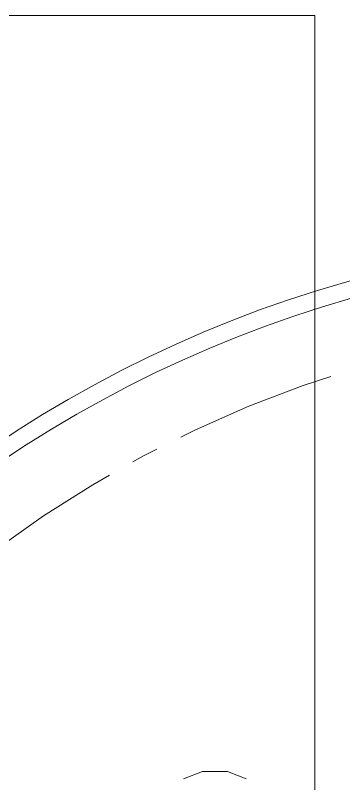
# Model space of a CAD drawing. Header units: millimetres. Extents: x 261 to 114907, y 32 to 1998430.
# Drawn here: x 80675 to 82587, y 1952349 to 1956822 of the extents above; entities that cross this region are included whole.
import ezdxf

# ---------------------------------------------------------------- set-up
doc = ezdxf.new("R2010")
doc.units = ezdxf.units.MM

msp = doc.modelspace()

# ---------------------------------------------------------------- linework, layer by layer
at = {"color": 0, "lineweight": 0}
for points in [[(82420.1, 1956821.7), (80009.1, 1956821.7)], [(82420.1, 1952208.3), (82420.1, 1956821.7)], [(82512.7, 1954718.8), (82351.1, 1954666.2), (82034, 1954545.6), (81723.7, 1954408.5), (81639.2, 1954366.3)], [(81498.8, 1954296.1), (81420.3, 1954256.4), (81360, 1954222.4)], [(81223.4, 1954145.2), (81125.1, 1954089.2), (80838.6, 1953907.4), (80561.5, 1953711.3), (80443, 1953618.2)], [(82020.2, 1952376.3), (81909.8, 1952418.6), (81764.6, 1952418.6), (81654.3, 1952376.3)]]:
    msp.add_lwpolyline(points, dxfattribs=at)
for major_axis, ratio in [((0, 7246.5), 0.999257), ((0, 7146.6), 0.999246)]:
    msp.add_ellipse((84587.6, 1948299.6), major_axis=major_axis, ratio=ratio, start_param=0, end_param=6.283185, dxfattribs=at)

doc.saveas('drawing.dxf')
